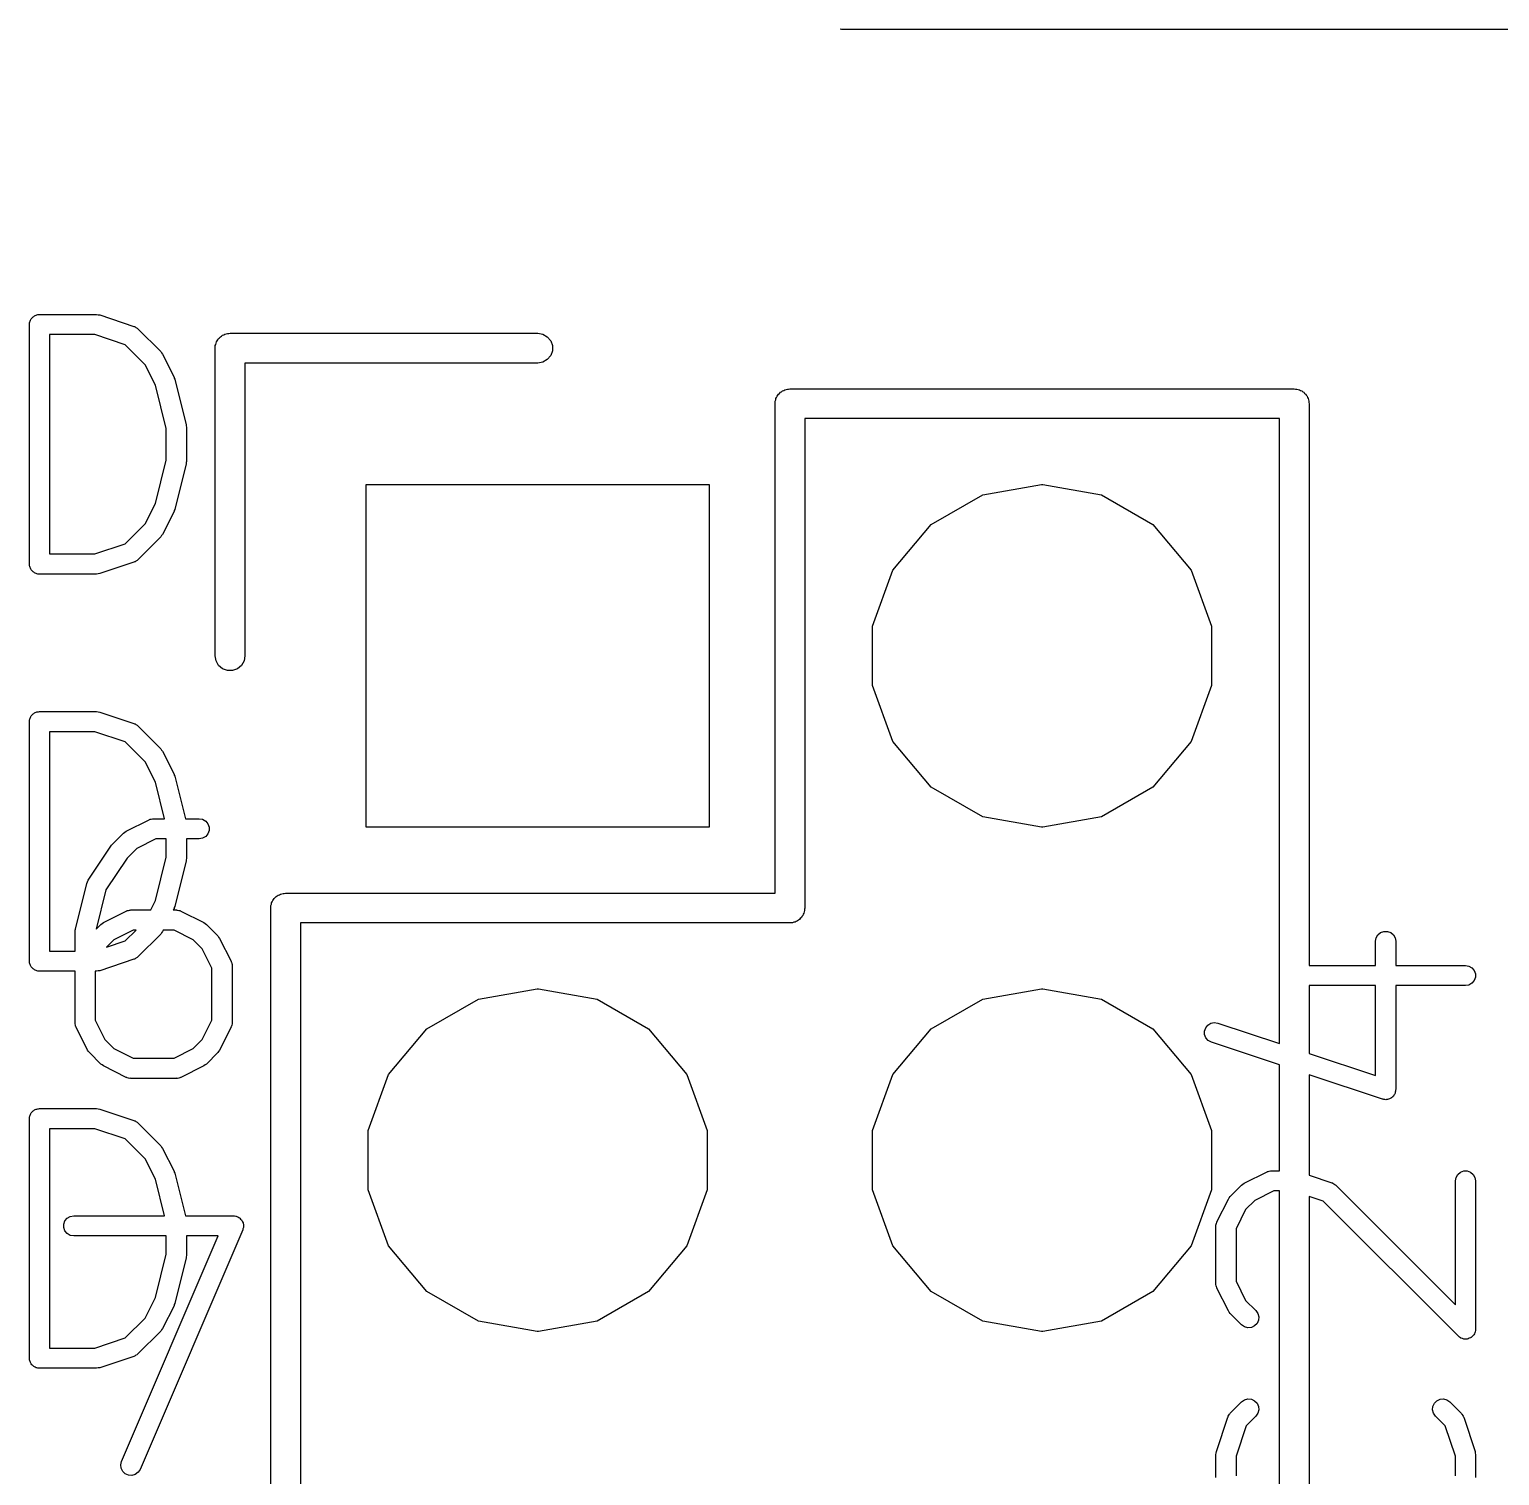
# Model space of a CAD drawing. Extents: x -2.2 to 89.1, y -78.6 to 9.2.
# Drawn here: x 69.44 to 76.84, y -57.13 to -49.84 of the extents above; entities that cross this region are included whole.
import ezdxf

# ---------------------------------------------------------------- set-up
doc = ezdxf.new("R2010")
doc.units = 0
doc.header["$MEASUREMENT"] = 0
doc.layers.add('BLACK', color=7, linetype='CONTINUOUS')

msp = doc.modelspace()

# ---------------------------------------------------------------- linework, layer by layer
at = {"layer": 'Black'}
for p, q in [((73.53, -49.845), (73.5235, -49.8439)), ((77.593, -49.845), (73.53, -49.845)), ((69.4428, -51.3137), (69.445, -51.3098)), ((69.445, -51.3098), (69.4466, -51.3056)), ((69.4466, -51.3056), (69.4494, -51.3022)), ((69.4494, -51.3022), (69.4516, -51.2984)), ((69.4516, -51.2984), (69.455, -51.2955)), ((69.455, -51.2955), (69.4579, -51.2921)), ((69.4579, -51.2921), (69.4617, -51.2899)), ((69.4617, -51.2899), (69.4651, -51.2871)), ((69.4651, -51.2871), (69.4693, -51.2855)), ((69.4693, -51.2855), (69.4732, -51.2833)), ((69.4732, -51.2833), (69.4775, -51.2825)), ((69.4775, -51.2825), (69.4817, -51.281)), ((69.4817, -51.281), (69.4862, -51.281)), ((69.4862, -51.281), (69.4905, -51.2802)), ((69.4905, -51.2802), (69.7778, -51.2802)), ((69.7778, -51.2802), (69.7858, -51.2817)), ((69.7858, -51.2817), (69.7939, -51.2829)), ((69.7939, -51.2829), (69.9662, -51.3403)), ((69.4397, -51.331), (69.4405, -51.3267)), ((69.4397, -52.5375), (69.4397, -51.331)), ((69.4405, -51.3222), (69.442, -51.3181)), ((69.4405, -51.3267), (69.4405, -51.3222)), ((69.442, -51.3181), (69.4428, -51.3137)), ((69.5413, -51.3818), (69.5413, -52.4867)), ((69.7696, -51.3818), (69.5413, -51.3818)), ((69.9227, -51.4329), (69.7696, -51.3818)), ((69.9662, -51.3403), (69.9688, -51.3417)), ((69.9688, -51.3417), (69.9716, -51.3425)), ((69.9716, -51.3425), (69.9765, -51.3459)), ((69.9765, -51.3459), (69.9817, -51.3487)), ((69.9817, -51.3487), (69.9837, -51.3509)), ((69.9837, -51.3509), (69.9861, -51.3526)), ((69.9861, -51.3526), (70.101, -51.4675)), ((70.4075, -51.3893), (70.4125, -51.385)), ((70.4125, -51.385), (70.4187, -51.3828)), ((70.4187, -51.3828), (70.4243, -51.3795)), ((70.4243, -51.3795), (70.4308, -51.3784)), ((70.4308, -51.3784), (70.437, -51.3761)), ((70.437, -51.3761), (70.4435, -51.3761)), ((70.4435, -51.3761), (70.45, -51.375)), ((70.45, -51.375), (72, -51.375)), ((72, -51.375), (72.0257, -51.3795)), ((72.0257, -51.3795), (72.0482, -51.3925)), ((70.0233, -51.5335), (69.9227, -51.4329)), ((70.375, -51.45), (70.3761, -51.4435)), ((70.375, -53), (70.375, -51.45)), ((70.3761, -51.437), (70.3784, -51.4308)), ((70.3761, -51.4435), (70.3761, -51.437)), ((70.3784, -51.4308), (70.3795, -51.4243)), ((70.3795, -51.4243), (70.3828, -51.4187)), ((70.3828, -51.4187), (70.385, -51.4125)), ((70.385, -51.4125), (70.3893, -51.4075)), ((70.3893, -51.4075), (70.3925, -51.4018)), ((70.3925, -51.4018), (70.3976, -51.3976)), ((70.3976, -51.3976), (70.4018, -51.3925)), ((70.4018, -51.3925), (70.4075, -51.3893)), ((72.0482, -51.3925), (72.065, -51.4125)), ((72.065, -51.4125), (72.0739, -51.437)), ((72.0739, -51.437), (72.0739, -51.463)), ((70.0746, -51.636), (70.0233, -51.5335)), ((70.101, -51.4675), (70.1057, -51.4742)), ((70.1057, -51.4742), (70.1105, -51.4807)), ((70.1105, -51.4807), (70.168, -51.5956)), ((72, -51.525), (70.525, -51.525)), ((70.525, -51.525), (70.525, -53)), ((72.0257, -51.5205), (72, -51.525)), ((72.0482, -51.5075), (72.0257, -51.5205)), ((72.065, -51.4875), (72.0482, -51.5075)), ((72.0739, -51.463), (72.065, -51.4875)), ((70.168, -51.5956), (70.1695, -51.6009)), ((70.1695, -51.6009), (70.1718, -51.606)), ((70.1718, -51.606), (70.2293, -51.8358)), ((70.1292, -51.8544), (70.0746, -51.636)), ((73.2093, -51.6875), (73.2125, -51.6818)), ((73.2125, -51.6818), (73.2176, -51.6776)), ((73.2176, -51.6776), (73.2218, -51.6725)), ((73.2218, -51.6725), (73.2275, -51.6693)), ((73.2275, -51.6693), (73.2325, -51.665)), ((73.2325, -51.665), (73.2387, -51.6628)), ((73.2387, -51.6628), (73.2443, -51.6595)), ((73.2443, -51.6595), (73.2508, -51.6584)), ((73.2508, -51.6584), (73.257, -51.6561)), ((73.257, -51.6561), (73.2635, -51.6561)), ((73.2635, -51.6561), (73.27, -51.655)), ((73.27, -51.655), (75.81, -51.655)), ((75.81, -51.655), (75.8165, -51.6561)), ((75.8165, -51.6561), (75.823, -51.6561)), ((75.823, -51.6561), (75.8292, -51.6584)), ((75.8292, -51.6584), (75.8357, -51.6595)), ((75.8357, -51.6595), (75.8413, -51.6628)), ((75.8413, -51.6628), (75.8475, -51.665)), ((75.8475, -51.665), (75.8525, -51.6693)), ((75.8525, -51.6693), (75.8582, -51.6725)), ((75.8582, -51.6725), (75.8624, -51.6776)), ((75.8624, -51.6776), (75.8675, -51.6818)), ((75.8675, -51.6818), (75.8707, -51.6875)), ((73.195, -51.73), (73.1961, -51.7235)), ((73.195, -54.195), (73.195, -51.73)), ((73.1961, -51.717), (73.1984, -51.7108)), ((73.1961, -51.7235), (73.1961, -51.717)), ((73.1984, -51.7108), (73.1995, -51.7043)), ((73.1995, -51.7043), (73.2028, -51.6987)), ((73.2028, -51.6987), (73.205, -51.6925)), ((73.205, -51.6925), (73.2093, -51.6875)), ((75.8707, -51.6875), (75.875, -51.6925)), ((75.875, -51.6925), (75.8772, -51.6987)), ((75.8772, -51.6987), (75.8805, -51.7043)), ((75.8805, -51.7043), (75.8816, -51.7108)), ((75.8816, -51.7108), (75.8839, -51.717)), ((75.8839, -51.717), (75.8839, -51.7235)), ((75.8839, -51.7235), (75.885, -51.73)), ((75.885, -51.73), (75.885, -54.5593)), ((73.345, -51.805), (73.345, -54.27)), ((75.735, -51.805), (73.345, -51.805)), ((75.735, -54.9526), (75.735, -51.805)), ((70.1292, -52.0142), (70.1292, -51.8544)), ((70.2293, -51.8358), (70.2297, -51.842)), ((70.2297, -51.842), (70.2308, -51.8481)), ((70.2308, -51.8481), (70.2308, -52.0205)), ((70.0746, -52.2326), (70.1292, -52.0142)), ((70.2293, -52.0328), (70.1718, -52.2626)), ((70.2297, -52.0266), (70.2293, -52.0328)), ((70.2308, -52.0205), (70.2297, -52.0266)), ((71.1364, -53.8636), (71.1364, -52.1364)), ((71.1364, -52.1364), (72.8636, -52.1364)), ((72.8636, -52.1364), (72.8636, -53.8636)), ((73.9816, -52.3384), (74.2413, -52.1885)), ((74.2413, -52.1885), (74.5367, -52.1364)), ((74.5367, -52.1364), (74.5433, -52.1364)), ((74.5433, -52.1364), (74.8387, -52.1885)), ((74.8387, -52.1885), (75.0984, -52.3384)), ((70.0233, -52.3351), (70.0746, -52.2326)), ((70.168, -52.273), (70.1105, -52.3879)), ((70.1695, -52.2677), (70.168, -52.273)), ((70.1718, -52.2626), (70.1695, -52.2677)), ((69.9227, -52.4357), (70.0233, -52.3351)), ((73.7888, -52.5682), (73.9816, -52.3384)), ((75.0984, -52.3384), (75.2912, -52.5682)), ((70.101, -52.4011), (69.9861, -52.516)), ((70.1057, -52.3944), (70.101, -52.4011)), ((70.1105, -52.3879), (70.1057, -52.3944)), ((69.5413, -52.4867), (69.7696, -52.4867)), ((69.7696, -52.4867), (69.9227, -52.4357)), ((69.4405, -52.5419), (69.4397, -52.5375)), ((69.4405, -52.5464), (69.4405, -52.5419)), ((69.442, -52.5505), (69.4405, -52.5464)), ((69.4428, -52.5549), (69.442, -52.5505)), ((69.445, -52.5588), (69.4428, -52.5549)), ((69.4466, -52.5629), (69.445, -52.5588)), ((69.4494, -52.5664), (69.4466, -52.5629)), ((69.4516, -52.5702), (69.4494, -52.5664)), ((69.455, -52.5731), (69.4516, -52.5702)), ((69.9662, -52.5283), (69.7939, -52.5857)), ((69.9688, -52.5269), (69.9662, -52.5283)), ((69.9716, -52.5261), (69.9688, -52.5269)), ((69.9765, -52.5227), (69.9716, -52.5261)), ((69.9817, -52.5199), (69.9765, -52.5227)), ((69.9837, -52.5177), (69.9817, -52.5199)), ((69.9861, -52.516), (69.9837, -52.5177)), ((73.6862, -52.85), (73.7888, -52.5682)), ((75.2912, -52.5682), (75.3938, -52.85)), ((69.4579, -52.5765), (69.455, -52.5731)), ((69.4617, -52.5787), (69.4579, -52.5765)), ((69.4651, -52.5815), (69.4617, -52.5787)), ((69.4693, -52.5831), (69.4651, -52.5815)), ((69.4732, -52.5853), (69.4693, -52.5831)), ((69.4775, -52.5861), (69.4732, -52.5853)), ((69.4817, -52.5876), (69.4775, -52.5861)), ((69.4862, -52.5876), (69.4817, -52.5876)), ((69.4905, -52.5883), (69.4862, -52.5876)), ((69.7778, -52.5883), (69.4905, -52.5883)), ((69.7858, -52.5869), (69.7778, -52.5883)), ((69.7939, -52.5857), (69.7858, -52.5869)), ((73.6862, -53.15), (73.6862, -52.85)), ((75.3938, -52.85), (75.3938, -53.15)), ((70.3795, -53.0257), (70.375, -53)), ((70.525, -53), (70.5205, -53.0257)), ((70.3925, -53.0482), (70.3795, -53.0257)), ((70.4125, -53.065), (70.3925, -53.0482)), ((70.437, -53.0739), (70.4125, -53.065)), ((70.463, -53.0739), (70.437, -53.0739)), ((70.4875, -53.065), (70.463, -53.0739)), ((70.5075, -53.0482), (70.4875, -53.065)), ((70.5205, -53.0257), (70.5075, -53.0482)), ((73.7888, -53.4318), (73.6862, -53.15)), ((75.3938, -53.15), (75.2912, -53.4318)), ((69.4428, -53.3137), (69.445, -53.3098)), ((69.445, -53.3098), (69.4466, -53.3056)), ((69.4466, -53.3056), (69.4494, -53.3022)), ((69.4494, -53.3022), (69.4516, -53.2984)), ((69.4516, -53.2984), (69.455, -53.2955)), ((69.455, -53.2955), (69.4579, -53.2921)), ((69.4579, -53.2921), (69.4617, -53.2899)), ((69.4617, -53.2899), (69.4651, -53.2871)), ((69.4651, -53.2871), (69.4693, -53.2855)), ((69.4693, -53.2855), (69.4732, -53.2833)), ((69.4732, -53.2833), (69.4775, -53.2825)), ((69.4775, -53.2825), (69.4817, -53.281)), ((69.4817, -53.281), (69.4862, -53.281)), ((69.4862, -53.281), (69.4905, -53.2802)), ((69.4905, -53.2802), (69.7778, -53.2802)), ((69.7778, -53.2802), (69.7858, -53.2817)), ((69.7858, -53.2817), (69.7939, -53.2829)), ((69.7939, -53.2829), (69.9662, -53.3403)), ((69.4397, -53.331), (69.4405, -53.3267)), ((69.4397, -54.5375), (69.4397, -53.331)), ((69.4405, -53.3222), (69.442, -53.3181)), ((69.4405, -53.3267), (69.4405, -53.3222)), ((69.442, -53.3181), (69.4428, -53.3137)), ((69.5413, -53.3818), (69.5413, -54.4867)), ((69.7696, -53.3818), (69.5413, -53.3818)), ((69.9227, -53.4329), (69.7696, -53.3818)), ((69.9662, -53.3403), (69.9688, -53.3417)), ((69.9688, -53.3417), (69.9716, -53.3425)), ((69.9716, -53.3425), (69.9765, -53.3459)), ((69.9765, -53.3459), (69.9817, -53.3487)), ((69.9817, -53.3487), (69.9837, -53.3509)), ((69.9837, -53.3509), (69.9861, -53.3526)), ((69.9861, -53.3526), (70.101, -53.4675)), ((70.0233, -53.5335), (69.9227, -53.4329)), ((73.9816, -53.6616), (73.7888, -53.4318)), ((75.2912, -53.4318), (75.0984, -53.6616)), ((70.0746, -53.636), (70.0233, -53.5335)), ((70.101, -53.4675), (70.1057, -53.4742)), ((70.1057, -53.4742), (70.1105, -53.4807)), ((70.1105, -53.4807), (70.168, -53.5956)), ((70.168, -53.5956), (70.1695, -53.6009)), ((70.1695, -53.6009), (70.1718, -53.606)), ((70.1718, -53.606), (70.2254, -53.8202)), ((70.1206, -53.8202), (70.0746, -53.636)), ((74.2413, -53.8115), (73.9816, -53.6616)), ((75.0984, -53.6616), (74.8387, -53.8115)), ((69.9274, -53.8831), (70.0424, -53.8256)), ((70.0424, -53.8256), (70.0452, -53.8248)), ((70.0452, -53.8248), (70.0477, -53.8233)), ((70.0477, -53.8233), (70.0536, -53.8223)), ((70.0536, -53.8223), (70.0593, -53.8206)), ((70.0593, -53.8206), (70.0622, -53.8208)), ((70.0622, -53.8208), (70.0651, -53.8202)), ((70.0651, -53.8202), (70.1206, -53.8202)), ((70.2254, -53.8202), (70.2949, -53.8202)), ((70.2949, -53.8202), (70.3123, -53.8233)), ((70.3123, -53.8233), (70.3275, -53.8321)), ((74.5367, -53.8636), (74.2413, -53.8115)), ((74.8387, -53.8115), (74.5433, -53.8636)), ((69.8568, -53.95), (69.9142, -53.8926)), ((69.9142, -53.8926), (69.9209, -53.8879)), ((69.9209, -53.8879), (69.9274, -53.8831)), ((70.3275, -53.8321), (70.3389, -53.8456)), ((70.3389, -53.8964), (70.3275, -53.91)), ((70.3389, -53.8456), (70.3449, -53.8622)), ((70.3449, -53.8799), (70.3389, -53.8964)), ((70.3449, -53.8622), (70.3449, -53.8799)), ((72.8636, -53.8636), (71.1364, -53.8636)), ((74.5433, -53.8636), (74.5367, -53.8636)), ((69.7355, -54.1301), (69.8504, -53.9578)), ((69.8504, -53.9578), (69.8539, -53.9541)), ((69.8539, -53.9541), (69.8568, -53.95)), ((69.9803, -53.9703), (69.9322, -54.0183)), ((70.0771, -53.9218), (69.9803, -53.9703)), ((70.1292, -53.9218), (70.0771, -53.9218)), ((70.1292, -54.0142), (70.1292, -53.9218)), ((70.2949, -53.9218), (70.2308, -53.9218)), ((70.2308, -53.9218), (70.2308, -54.0205)), ((70.3123, -53.9188), (70.2949, -53.9218)), ((70.3275, -53.91), (70.3123, -53.9188)), ((69.9322, -54.0183), (69.825, -54.1792)), ((70.0746, -54.2326), (70.1292, -54.0142)), ((70.2293, -54.0328), (70.1718, -54.2626)), ((70.2297, -54.0266), (70.2293, -54.0328)), ((70.2308, -54.0205), (70.2297, -54.0266)), ((69.6711, -54.3758), (69.7285, -54.146)), ((69.7285, -54.146), (69.7321, -54.1381)), ((69.7321, -54.1381), (69.7355, -54.1301)), ((69.825, -54.1792), (69.7758, -54.3757)), ((70.6987, -54.2028), (70.7043, -54.1995)), ((70.7043, -54.1995), (70.7108, -54.1984)), ((70.7108, -54.1984), (70.717, -54.1961)), ((70.717, -54.1961), (70.7235, -54.1961)), ((70.7235, -54.1961), (70.73, -54.195)), ((70.73, -54.195), (73.195, -54.195)), ((70.0509, -54.2799), (70.0746, -54.2326)), ((70.168, -54.273), (70.1645, -54.2799)), ((70.1695, -54.2677), (70.168, -54.273)), ((70.1718, -54.2626), (70.1695, -54.2677)), ((70.655, -54.27), (70.6561, -54.2635)), ((70.655, -61.89), (70.655, -54.27)), ((70.6561, -54.257), (70.6584, -54.2508)), ((70.6561, -54.2635), (70.6561, -54.257)), ((70.6584, -54.2508), (70.6595, -54.2443)), ((70.6595, -54.2443), (70.6628, -54.2387)), ((70.6628, -54.2387), (70.665, -54.2325)), ((70.665, -54.2325), (70.6693, -54.2275)), ((70.6693, -54.2275), (70.6725, -54.2218)), ((70.6725, -54.2218), (70.6776, -54.2176)), ((70.6776, -54.2176), (70.6818, -54.2125)), ((70.6818, -54.2125), (70.6875, -54.2093)), ((70.6875, -54.2093), (70.6925, -54.205)), ((70.6925, -54.205), (70.6987, -54.2028)), ((73.345, -54.27), (73.3439, -54.2765)), ((69.7993, -54.3522), (69.806, -54.3475)), ((69.806, -54.3475), (69.8125, -54.3427)), ((69.8125, -54.3427), (69.9274, -54.2852)), ((69.9274, -54.2852), (69.9303, -54.2844)), ((69.9303, -54.2844), (69.9328, -54.2829)), ((69.9328, -54.2829), (69.9387, -54.2819)), ((69.9387, -54.2819), (69.9444, -54.2802)), ((69.9444, -54.2802), (69.9473, -54.2804)), ((69.9473, -54.2804), (69.9502, -54.2799)), ((69.9502, -54.2799), (70.0509, -54.2799)), ((70.1645, -54.2799), (70.18, -54.2799)), ((70.18, -54.2799), (70.1829, -54.2804)), ((70.1829, -54.2804), (70.1858, -54.2802)), ((70.1858, -54.2802), (70.1915, -54.2819)), ((70.1915, -54.2819), (70.1974, -54.2829)), ((70.1974, -54.2829), (70.1999, -54.2844)), ((70.1999, -54.2844), (70.2027, -54.2852)), ((70.2027, -54.2852), (70.3176, -54.3427)), ((70.3176, -54.3427), (70.3241, -54.3475)), ((70.3241, -54.3475), (70.3308, -54.3522)), ((73.27, -54.345), (70.805, -54.345)), ((70.805, -54.345), (70.805, -61.815)), ((73.2765, -54.3439), (73.27, -54.345)), ((73.283, -54.3439), (73.2765, -54.3439)), ((73.2892, -54.3416), (73.283, -54.3439)), ((73.2957, -54.3405), (73.2892, -54.3416)), ((73.3013, -54.3372), (73.2957, -54.3405)), ((73.3075, -54.335), (73.3013, -54.3372)), ((73.3125, -54.3307), (73.3075, -54.335)), ((73.3182, -54.3275), (73.3125, -54.3307)), ((73.3224, -54.3224), (73.3182, -54.3275)), ((73.3275, -54.3182), (73.3224, -54.3224)), ((73.3307, -54.3125), (73.3275, -54.3182)), ((73.335, -54.3075), (73.3307, -54.3125)), ((73.3372, -54.3013), (73.335, -54.3075)), ((73.3405, -54.2957), (73.3372, -54.3013)), ((73.3416, -54.2892), (73.3405, -54.2957)), ((73.3439, -54.283), (73.3416, -54.2892)), ((73.3439, -54.2765), (73.3439, -54.283)), ((69.6696, -54.3881), (69.6706, -54.382)), ((69.6696, -54.4867), (69.6696, -54.3881)), ((69.6706, -54.382), (69.6711, -54.3758)), ((69.7758, -54.3757), (69.7993, -54.3522)), ((69.9622, -54.3815), (69.8654, -54.4299)), ((69.9227, -54.4357), (69.977, -54.3815)), ((69.977, -54.3815), (69.9622, -54.3815)), ((70.101, -54.4011), (69.9861, -54.516)), ((70.1057, -54.3944), (70.101, -54.4011)), ((70.1105, -54.3879), (70.1057, -54.3944)), ((70.1137, -54.3815), (70.1105, -54.3879)), ((70.168, -54.3815), (70.1137, -54.3815)), ((70.2648, -54.4299), (70.168, -54.3815)), ((70.3308, -54.3522), (70.3883, -54.4096)), ((70.3883, -54.4096), (70.3929, -54.4163)), ((70.3929, -54.4163), (70.3978, -54.4229)), ((70.3978, -54.4229), (70.4552, -54.5378)), ((76.2196, -54.4378), (76.2226, -54.4204)), ((76.2226, -54.4204), (76.2315, -54.4051)), ((76.2315, -54.4051), (76.245, -54.3938)), ((76.245, -54.3938), (76.2616, -54.3877)), ((76.2616, -54.3877), (76.2792, -54.3877)), ((76.2792, -54.3877), (76.2958, -54.3938)), ((76.2958, -54.3938), (76.3093, -54.4051)), ((76.3093, -54.4051), (76.3181, -54.4204)), ((76.3181, -54.4204), (76.3212, -54.4378)), ((69.5413, -54.4867), (69.6696, -54.4867)), ((69.8654, -54.4299), (69.8279, -54.4673)), ((69.8279, -54.4673), (69.9227, -54.4357)), ((70.3106, -54.4757), (70.2648, -54.4299)), ((70.359, -54.5725), (70.3106, -54.4757)), ((76.2196, -54.5593), (76.2196, -54.4378)), ((76.3212, -54.4378), (76.3212, -54.5593)), ((69.4405, -54.5419), (69.4397, -54.5375)), ((69.4405, -54.5464), (69.4405, -54.5419)), ((69.442, -54.5505), (69.4405, -54.5464)), ((69.4428, -54.5549), (69.442, -54.5505)), ((69.445, -54.5588), (69.4428, -54.5549)), ((69.4466, -54.5629), (69.445, -54.5588)), ((69.4494, -54.5664), (69.4466, -54.5629)), ((69.4516, -54.5702), (69.4494, -54.5664)), ((69.455, -54.5731), (69.4516, -54.5702)), ((69.9662, -54.5283), (69.7939, -54.5857)), ((69.9688, -54.5269), (69.9662, -54.5283)), ((69.9716, -54.5261), (69.9688, -54.5269)), ((69.9765, -54.5227), (69.9716, -54.5261)), ((69.9817, -54.5199), (69.9765, -54.5227)), ((69.9837, -54.5177), (69.9817, -54.5199)), ((69.9861, -54.516), (69.9837, -54.5177)), ((70.4552, -54.5378), (70.4561, -54.5406)), ((70.4561, -54.5406), (70.4575, -54.5431)), ((70.4575, -54.5431), (70.4586, -54.549)), ((70.4586, -54.549), (70.4603, -54.5547)), ((70.4603, -54.5547), (70.4601, -54.5576)), ((70.4601, -54.5576), (70.4606, -54.5605)), ((70.4606, -54.5605), (70.4606, -54.8477)), ((75.885, -54.5593), (76.2196, -54.5593)), ((76.3212, -54.5593), (76.6725, -54.5593)), ((76.6725, -54.5593), (76.6899, -54.5624)), ((76.6899, -54.5624), (76.7052, -54.5712)), ((69.4579, -54.5765), (69.455, -54.5731)), ((69.4617, -54.5787), (69.4579, -54.5765)), ((69.4651, -54.5815), (69.4617, -54.5787)), ((69.4693, -54.5831), (69.4651, -54.5815)), ((69.4732, -54.5853), (69.4693, -54.5831)), ((69.4775, -54.5861), (69.4732, -54.5853)), ((69.4817, -54.5876), (69.4775, -54.5861)), ((69.4862, -54.5876), (69.4817, -54.5876)), ((69.4905, -54.5883), (69.4862, -54.5876)), ((69.6696, -54.5883), (69.4905, -54.5883)), ((69.6696, -54.8477), (69.6696, -54.5883)), ((69.7778, -54.5883), (69.7712, -54.5883)), ((69.7712, -54.5883), (69.7712, -54.8357)), ((69.7858, -54.5869), (69.7778, -54.5883)), ((69.7939, -54.5857), (69.7858, -54.5869)), ((70.359, -54.8357), (70.359, -54.5725)), ((76.7052, -54.5712), (76.7165, -54.5847)), ((76.7165, -54.6355), (76.7052, -54.649)), ((76.7165, -54.5847), (76.7226, -54.6013)), ((76.7226, -54.6189), (76.7165, -54.6355)), ((76.7226, -54.6013), (76.7226, -54.6189)), ((71.7013, -54.7285), (71.9967, -54.6764)), ((71.9967, -54.6764), (72.0033, -54.6764)), ((72.0033, -54.6764), (72.2987, -54.7285)), ((74.2413, -54.7285), (74.5367, -54.6764)), ((74.5367, -54.6764), (74.5433, -54.6764)), ((74.5433, -54.6764), (74.8387, -54.7285)), ((75.885, -54.6609), (75.885, -55.0026)), ((76.2196, -54.6609), (75.885, -54.6609)), ((76.2196, -55.1142), (76.2196, -54.6609)), ((76.6725, -54.6609), (76.3212, -54.6609)), ((76.3212, -54.6609), (76.3212, -55.1846)), ((76.6899, -54.6579), (76.6725, -54.6609)), ((76.7052, -54.649), (76.6899, -54.6579)), ((71.4416, -54.8784), (71.7013, -54.7285)), ((72.2987, -54.7285), (72.5584, -54.8784)), ((73.9816, -54.8784), (74.2413, -54.7285)), ((74.8387, -54.7285), (75.0984, -54.8784)), ((69.6701, -54.8506), (69.6696, -54.8477)), ((69.6699, -54.8535), (69.6701, -54.8506)), ((69.6716, -54.8593), (69.6699, -54.8535)), ((69.6726, -54.8651), (69.6716, -54.8593)), ((69.6741, -54.8676), (69.6726, -54.8651)), ((69.7712, -54.8357), (69.8196, -54.9326)), ((70.3106, -54.9326), (70.359, -54.8357)), ((70.4575, -54.8651), (70.4561, -54.8676)), ((70.4586, -54.8593), (70.4575, -54.8651)), ((70.4603, -54.8535), (70.4586, -54.8593)), ((70.4606, -54.8477), (70.4601, -54.8506)), ((70.4601, -54.8506), (70.4603, -54.8535)), ((75.3639, -54.8732), (75.3749, -54.8594)), ((75.3749, -54.8594), (75.3899, -54.8501)), ((75.3899, -54.8501), (75.4072, -54.8466)), ((75.4072, -54.8466), (75.4247, -54.8492)), ((75.4247, -54.8492), (75.735, -54.9526)), ((69.6749, -54.8705), (69.6741, -54.8676)), ((69.7324, -54.9854), (69.6749, -54.8705)), ((69.8196, -54.9326), (69.8654, -54.9783)), ((70.2648, -54.9783), (70.3106, -54.9326)), ((70.4552, -54.8705), (70.3978, -54.9854)), ((70.4561, -54.8676), (70.4552, -54.8705)), ((71.2488, -55.1082), (71.4416, -54.8784)), ((72.5584, -54.8784), (72.7512, -55.1082)), ((73.7888, -55.1082), (73.9816, -54.8784)), ((75.0984, -54.8784), (75.2912, -55.1082)), ((75.3583, -54.8899), (75.3639, -54.8732)), ((75.3588, -54.9076), (75.3583, -54.8899)), ((75.3653, -54.924), (75.3588, -54.9076)), ((75.377, -54.9372), (75.3653, -54.924)), ((75.3925, -54.9456), (75.377, -54.9372)), ((69.7372, -54.9919), (69.7324, -54.9854)), ((69.7419, -54.9986), (69.7372, -54.9919)), ((69.7993, -55.056), (69.7419, -54.9986)), ((69.8654, -54.9783), (69.9622, -55.0267)), ((70.168, -55.0267), (70.2648, -54.9783)), ((70.3883, -54.9986), (70.3308, -55.056)), ((70.3929, -54.9919), (70.3883, -54.9986)), ((70.3978, -54.9854), (70.3929, -54.9919)), ((75.735, -55.0597), (75.3925, -54.9456)), ((75.885, -55.0026), (76.2196, -55.1142)), ((69.806, -55.0607), (69.7993, -55.056)), ((69.8125, -55.0655), (69.806, -55.0607)), ((69.9274, -55.123), (69.8125, -55.0655)), ((69.9622, -55.0267), (70.168, -55.0267)), ((70.3176, -55.0655), (70.2027, -55.123)), ((70.3241, -55.0607), (70.3176, -55.0655)), ((70.3308, -55.056), (70.3241, -55.0607)), ((75.735, -55.5935), (75.735, -55.0597)), ((69.9303, -55.1238), (69.9274, -55.123)), ((69.9328, -55.1253), (69.9303, -55.1238)), ((69.9387, -55.1263), (69.9328, -55.1253)), ((69.9444, -55.128), (69.9387, -55.1263)), ((69.9473, -55.1278), (69.9444, -55.128)), ((69.9502, -55.1283), (69.9473, -55.1278)), ((70.18, -55.1283), (69.9502, -55.1283)), ((70.1829, -55.1278), (70.18, -55.1283)), ((70.1858, -55.128), (70.1829, -55.1278)), ((70.1915, -55.1263), (70.1858, -55.128)), ((70.1974, -55.1253), (70.1915, -55.1263)), ((70.1999, -55.1238), (70.1974, -55.1253)), ((70.2027, -55.123), (70.1999, -55.1238)), ((71.1462, -55.39), (71.2488, -55.1082)), ((72.7512, -55.1082), (72.8538, -55.39)), ((73.6862, -55.39), (73.7888, -55.1082)), ((75.2912, -55.1082), (75.3938, -55.39)), ((76.2543, -55.2328), (75.885, -55.1097)), ((75.885, -55.1097), (75.885, -55.6155)), ((76.258, -55.2334), (76.2543, -55.2328)), ((76.2616, -55.2347), (76.258, -55.2334)), ((76.2667, -55.2347), (76.2616, -55.2347)), ((76.2718, -55.2354), (76.2667, -55.2347)), ((76.2754, -55.2347), (76.2718, -55.2354)), ((76.2792, -55.2347), (76.2754, -55.2347)), ((76.284, -55.2329), (76.2792, -55.2347)), ((76.2891, -55.2319), (76.284, -55.2329)), ((76.2923, -55.2299), (76.2891, -55.2319)), ((76.2958, -55.2286), (76.2923, -55.2299)), ((76.2997, -55.2253), (76.2958, -55.2286)), ((76.3041, -55.2227), (76.2997, -55.2253)), ((76.3064, -55.2197), (76.3041, -55.2227)), ((76.3093, -55.2173), (76.3064, -55.2197)), ((76.3119, -55.2128), (76.3093, -55.2173)), ((76.3151, -55.2088), (76.3119, -55.2128)), ((76.3162, -55.2053), (76.3151, -55.2088)), ((76.3181, -55.202), (76.3162, -55.2053)), ((76.319, -55.197), (76.3181, -55.202)), ((76.3206, -55.1921), (76.319, -55.197)), ((76.3212, -55.1846), (76.3205, -55.1883)), ((76.3205, -55.1883), (76.3206, -55.1921)), ((69.4428, -55.3137), (69.445, -55.3098)), ((69.445, -55.3098), (69.4466, -55.3056)), ((69.4466, -55.3056), (69.4494, -55.3022)), ((69.4494, -55.3022), (69.4516, -55.2984)), ((69.4516, -55.2984), (69.455, -55.2955)), ((69.455, -55.2955), (69.4579, -55.2921)), ((69.4579, -55.2921), (69.4617, -55.2899)), ((69.4617, -55.2899), (69.4651, -55.2871)), ((69.4651, -55.2871), (69.4693, -55.2855)), ((69.4693, -55.2855), (69.4732, -55.2833)), ((69.4732, -55.2833), (69.4775, -55.2825)), ((69.4775, -55.2825), (69.4817, -55.281)), ((69.4817, -55.281), (69.4862, -55.281)), ((69.4862, -55.281), (69.4905, -55.2802)), ((69.4905, -55.2802), (69.7778, -55.2802)), ((69.7778, -55.2802), (69.7858, -55.2817)), ((69.7858, -55.2817), (69.7939, -55.2829)), ((69.7939, -55.2829), (69.9662, -55.3403)), ((69.4397, -55.331), (69.4405, -55.3267)), ((69.4397, -56.5375), (69.4397, -55.331)), ((69.4405, -55.3222), (69.442, -55.3181)), ((69.4405, -55.3267), (69.4405, -55.3222)), ((69.442, -55.3181), (69.4428, -55.3137)), ((69.5413, -55.3818), (69.5413, -56.4867)), ((69.7696, -55.3818), (69.5413, -55.3818)), ((69.9227, -55.4329), (69.7696, -55.3818)), ((69.9662, -55.3403), (69.9688, -55.3417)), ((69.9688, -55.3417), (69.9716, -55.3425)), ((69.9716, -55.3425), (69.9765, -55.3459)), ((69.9765, -55.3459), (69.9817, -55.3487)), ((69.9817, -55.3487), (69.9837, -55.3509)), ((69.9837, -55.3509), (69.9861, -55.3526)), ((69.9861, -55.3526), (70.101, -55.4675)), ((70.0233, -55.5335), (69.9227, -55.4329)), ((71.1462, -55.69), (71.1462, -55.39)), ((72.8538, -55.39), (72.8538, -55.69)), ((73.6862, -55.69), (73.6862, -55.39)), ((75.3938, -55.39), (75.3938, -55.69)), ((70.0746, -55.636), (70.0233, -55.5335)), ((70.101, -55.4675), (70.1057, -55.4742)), ((70.1057, -55.4742), (70.1105, -55.4807)), ((70.1105, -55.4807), (70.168, -55.5956)), ((70.168, -55.5956), (70.1695, -55.6009)), ((70.1695, -55.6009), (70.1718, -55.606)), ((70.1718, -55.606), (70.2254, -55.8202)), ((75.5582, -55.6563), (75.6731, -55.5988)), ((75.6731, -55.5988), (75.6759, -55.598)), ((75.6759, -55.598), (75.6785, -55.5965)), ((75.6785, -55.5965), (75.6843, -55.5955)), ((75.6843, -55.5955), (75.69, -55.5938)), ((75.69, -55.5938), (75.693, -55.594)), ((75.693, -55.594), (75.6959, -55.5935)), ((75.6959, -55.5935), (75.735, -55.5935)), ((76.6336, -55.6116), (76.6471, -55.6003)), ((76.6471, -55.6003), (76.6637, -55.5942)), ((76.6637, -55.5942), (76.6814, -55.5942)), ((76.6814, -55.5942), (76.6979, -55.6003)), ((76.6979, -55.6003), (76.7115, -55.6116)), ((70.1206, -55.8202), (70.0746, -55.636)), ((75.4876, -55.7232), (75.545, -55.6658)), ((75.545, -55.6658), (75.5517, -55.6611)), ((75.5517, -55.6611), (75.5582, -55.6563)), ((75.885, -55.6155), (75.9992, -55.6535)), ((75.9992, -55.6535), (76.0018, -55.6549)), ((76.0018, -55.6549), (76.0046, -55.6557)), ((76.0046, -55.6557), (76.0095, -55.6591)), ((76.0095, -55.6591), (76.0147, -55.6619)), ((76.0147, -55.6619), (76.0166, -55.6641)), ((76.0166, -55.6641), (76.019, -55.6658)), ((76.019, -55.6658), (76.6217, -56.2685)), ((76.6217, -55.6443), (76.6248, -55.6269)), ((76.6217, -56.2685), (76.6217, -55.6443)), ((76.6248, -55.6269), (76.6336, -55.6116)), ((76.7115, -55.6116), (76.7203, -55.6269)), ((76.7203, -55.6269), (76.7233, -55.6443)), ((76.7233, -55.6443), (76.7233, -56.3911)), ((71.2488, -55.9718), (71.1462, -55.69)), ((72.8538, -55.69), (72.7512, -55.9718)), ((73.7888, -55.9718), (73.6862, -55.69)), ((75.3938, -55.69), (75.2912, -55.9718)), ((75.4206, -55.8514), (75.4781, -55.7364)), ((75.4781, -55.7364), (75.4829, -55.7299)), ((75.4829, -55.7299), (75.4876, -55.7232)), ((75.611, -55.7435), (75.5652, -55.7893)), ((75.7078, -55.6951), (75.611, -55.7435)), ((75.735, -55.6951), (75.7078, -55.6951)), ((75.735, -57.4168), (75.735, -55.6951)), ((75.9557, -55.7461), (75.885, -55.7226)), ((75.885, -55.7226), (75.885, -57.4633)), ((76.6366, -56.4271), (75.9557, -55.7461)), ((69.6303, -55.8321), (69.6455, -55.8233)), ((69.6455, -55.8233), (69.6629, -55.8202)), ((69.6629, -55.8202), (70.1206, -55.8202)), ((70.2254, -55.8202), (70.4672, -55.8202)), ((70.4672, -55.8202), (70.473, -55.8213)), ((70.473, -55.8213), (70.4788, -55.8216)), ((70.4788, -55.8216), (70.4816, -55.8228)), ((70.4816, -55.8228), (70.4846, -55.8233)), ((70.4846, -55.8233), (70.4897, -55.8262)), ((70.4897, -55.8262), (70.4951, -55.8285)), ((70.4951, -55.8285), (70.4973, -55.8306)), ((75.5652, -55.7893), (75.5168, -55.8861)), ((69.6129, -55.8622), (69.6189, -55.8456)), ((69.6129, -55.8799), (69.6129, -55.8622)), ((69.6189, -55.8964), (69.6129, -55.8799)), ((69.6189, -55.8456), (69.6303, -55.8321)), ((69.6303, -55.91), (69.6189, -55.8964)), ((70.5139, -55.8911), (69.9969, -57.0976)), ((70.4973, -55.8306), (70.4999, -55.8321)), ((70.4999, -55.8321), (70.5037, -55.8366)), ((70.5037, -55.8366), (70.5079, -55.8406)), ((70.5079, -55.8406), (70.5093, -55.8433)), ((70.5093, -55.8433), (70.5112, -55.8456)), ((70.5112, -55.8456), (70.5132, -55.8511)), ((70.5132, -55.8511), (70.5159, -55.8564)), ((70.5153, -55.8854), (70.5139, -55.8911)), ((70.5173, -55.8799), (70.5153, -55.8854)), ((70.5159, -55.8564), (70.5162, -55.8594)), ((70.5162, -55.8594), (70.5173, -55.8622)), ((70.5173, -55.8622), (70.5173, -55.8681)), ((70.5173, -55.8681), (70.518, -55.8739)), ((70.518, -55.8739), (70.5173, -55.8768)), ((70.5173, -55.8768), (70.5173, -55.8799)), ((75.4152, -55.8741), (75.4158, -55.8712)), ((75.4152, -56.1613), (75.4152, -55.8741)), ((75.4156, -55.8683), (75.4173, -55.8626)), ((75.4158, -55.8712), (75.4156, -55.8683)), ((75.4173, -55.8626), (75.4183, -55.8567)), ((75.4183, -55.8567), (75.4198, -55.8542)), ((75.4198, -55.8542), (75.4206, -55.8514)), ((75.5168, -55.8861), (75.5168, -56.1493)), ((69.6455, -55.9188), (69.6303, -55.91)), ((69.6629, -55.9218), (69.6455, -55.9188)), ((70.1292, -55.9218), (69.6629, -55.9218)), ((69.9035, -57.0575), (70.3902, -55.9218)), ((70.1292, -56.0142), (70.1292, -55.9218)), ((70.3902, -55.9218), (70.2308, -55.9218)), ((70.2308, -55.9218), (70.2308, -56.0205)), ((71.4416, -56.2016), (71.2488, -55.9718)), ((72.7512, -55.9718), (72.5584, -56.2016)), ((73.9816, -56.2016), (73.7888, -55.9718)), ((75.2912, -55.9718), (75.0984, -56.2016)), ((70.0746, -56.2326), (70.1292, -56.0142)), ((70.2293, -56.0328), (70.1718, -56.2626)), ((70.2297, -56.0266), (70.2293, -56.0328)), ((70.2308, -56.0205), (70.2297, -56.0266)), ((75.4158, -56.1642), (75.4152, -56.1613)), ((75.4156, -56.1671), (75.4158, -56.1642)), ((75.4173, -56.1728), (75.4156, -56.1671)), ((75.4183, -56.1787), (75.4173, -56.1728)), ((75.4198, -56.1812), (75.4183, -56.1787)), ((75.4206, -56.1841), (75.4198, -56.1812)), ((75.4781, -56.299), (75.4206, -56.1841)), ((75.5168, -56.1493), (75.5653, -56.2461)), ((70.0233, -56.3351), (70.0746, -56.2326)), ((70.168, -56.273), (70.1105, -56.3879)), ((70.1695, -56.2677), (70.168, -56.273)), ((70.1718, -56.2626), (70.1695, -56.2677)), ((71.7013, -56.3515), (71.4416, -56.2016)), ((72.5584, -56.2016), (72.2987, -56.3515)), ((74.2413, -56.3515), (73.9816, -56.2016)), ((75.0984, -56.2016), (74.8387, -56.3515)), ((75.5653, -56.2461), (75.6169, -56.2978)), ((69.9227, -56.4357), (70.0233, -56.3351)), ((75.4829, -56.3055), (75.4781, -56.299)), ((75.4876, -56.3122), (75.4829, -56.3055)), ((75.545, -56.3696), (75.4876, -56.3122)), ((75.6169, -56.2978), (75.627, -56.3122)), ((75.63, -56.3468), (75.6226, -56.3628)), ((75.627, -56.3122), (75.6316, -56.3293)), ((75.6316, -56.3293), (75.63, -56.3468)), ((70.101, -56.4011), (69.9861, -56.516)), ((70.1057, -56.3944), (70.101, -56.4011)), ((70.1105, -56.3879), (70.1057, -56.3944)), ((71.9967, -56.4036), (71.7013, -56.3515)), ((72.0033, -56.4036), (71.9967, -56.4036)), ((72.2987, -56.3515), (72.0033, -56.4036)), ((74.5367, -56.4036), (74.2413, -56.3515)), ((74.5433, -56.4036), (74.5367, -56.4036)), ((74.8387, -56.3515), (74.5433, -56.4036)), ((75.5595, -56.3797), (75.545, -56.3696)), ((75.5765, -56.3843), (75.5595, -56.3797)), ((75.5941, -56.3828), (75.5765, -56.3843)), ((75.6101, -56.3753), (75.5941, -56.3828)), ((75.6226, -56.3628), (75.6101, -56.3753)), ((76.7126, -56.4219), (76.7115, -56.4238)), ((76.7142, -56.4203), (76.7126, -56.4219)), ((76.717, -56.4143), (76.7142, -56.4203)), ((76.7203, -56.4085), (76.717, -56.4143)), ((76.7207, -56.4063), (76.7203, -56.4085)), ((76.7216, -56.4043), (76.7207, -56.4063)), ((76.7222, -56.3977), (76.7216, -56.4043)), ((76.7233, -56.3911), (76.7222, -56.3977)), ((69.5413, -56.4867), (69.7696, -56.4867)), ((69.7696, -56.4867), (69.9227, -56.4357)), ((76.6421, -56.4309), (76.6366, -56.4271)), ((76.6471, -56.4351), (76.6421, -56.4309)), ((76.6492, -56.4359), (76.6471, -56.4351)), ((76.6511, -56.4372), (76.6492, -56.4359)), ((76.6575, -56.4389), (76.6511, -56.4372)), ((76.6637, -56.4412), (76.6575, -56.4389)), ((76.666, -56.4412), (76.6637, -56.4412)), ((76.6681, -56.4417), (76.666, -56.4412)), ((76.6747, -56.4412), (76.6681, -56.4417)), ((76.6814, -56.4412), (76.6747, -56.4412)), ((76.6835, -56.4404), (76.6814, -56.4412)), ((76.6857, -56.4402), (76.6835, -56.4404)), ((76.6917, -56.4374), (76.6857, -56.4402)), ((76.6979, -56.4351), (76.6917, -56.4374)), ((76.6997, -56.4337), (76.6979, -56.4351)), ((76.7017, -56.4328), (76.6997, -56.4337)), ((76.7064, -56.4281), (76.7017, -56.4328)), ((76.7115, -56.4238), (76.7064, -56.4281)), ((69.4405, -56.5419), (69.4397, -56.5375)), ((69.4405, -56.5464), (69.4405, -56.5419)), ((69.442, -56.5505), (69.4405, -56.5464)), ((69.4428, -56.5549), (69.442, -56.5505)), ((69.445, -56.5588), (69.4428, -56.5549)), ((69.4466, -56.5629), (69.445, -56.5588)), ((69.4494, -56.5664), (69.4466, -56.5629)), ((69.4516, -56.5702), (69.4494, -56.5664)), ((69.455, -56.5731), (69.4516, -56.5702)), ((69.9662, -56.5283), (69.7939, -56.5857)), ((69.9688, -56.5269), (69.9662, -56.5283)), ((69.9716, -56.5261), (69.9688, -56.5269)), ((69.9765, -56.5227), (69.9716, -56.5261)), ((69.9817, -56.5199), (69.9765, -56.5227)), ((69.9837, -56.5177), (69.9817, -56.5199)), ((69.9861, -56.516), (69.9837, -56.5177)), ((69.4579, -56.5765), (69.455, -56.5731)), ((69.4617, -56.5787), (69.4579, -56.5765)), ((69.4651, -56.5815), (69.4617, -56.5787)), ((69.4693, -56.5831), (69.4651, -56.5815)), ((69.4732, -56.5853), (69.4693, -56.5831)), ((69.4775, -56.5861), (69.4732, -56.5853)), ((69.4817, -56.5876), (69.4775, -56.5861)), ((69.4862, -56.5876), (69.4817, -56.5876)), ((69.4905, -56.5883), (69.4862, -56.5876)), ((69.7778, -56.5883), (69.4905, -56.5883)), ((69.7858, -56.5869), (69.7778, -56.5883)), ((69.7939, -56.5857), (69.7858, -56.5869)), ((75.4876, -56.8148), (75.545, -56.7574)), ((75.545, -56.7574), (75.5595, -56.7473)), ((75.5595, -56.7473), (75.5765, -56.7427)), ((75.5765, -56.7427), (75.5941, -56.7442)), ((75.5941, -56.7442), (75.6101, -56.7517)), ((75.6101, -56.7517), (75.6226, -56.7642)), ((75.6226, -56.7642), (75.63, -56.7802)), ((75.63, -56.7802), (75.6316, -56.7977)), ((76.507, -56.7977), (76.5086, -56.7802)), ((76.5086, -56.7802), (76.516, -56.7642)), ((76.516, -56.7642), (76.5285, -56.7517)), ((76.5285, -56.7517), (76.5445, -56.7442)), ((76.5445, -56.7442), (76.5621, -56.7427)), ((76.5621, -56.7427), (76.5791, -56.7473)), ((76.5791, -56.7473), (76.5936, -56.7574)), ((76.5936, -56.7574), (76.651, -56.8148)), ((75.4179, -57.0071), (75.4753, -56.8347)), ((75.4753, -56.8347), (75.4767, -56.8321)), ((75.4767, -56.8321), (75.4775, -56.8293)), ((75.4775, -56.8293), (75.4809, -56.8244)), ((75.4809, -56.8244), (75.4837, -56.8192)), ((75.4837, -56.8192), (75.4859, -56.8172)), ((75.4859, -56.8172), (75.4876, -56.8148)), ((75.6169, -56.8292), (75.5679, -56.8782)), ((75.627, -56.8148), (75.6169, -56.8292)), ((75.6316, -56.7977), (75.627, -56.8148)), ((76.5116, -56.8148), (76.507, -56.7977)), ((76.5217, -56.8292), (76.5116, -56.8148)), ((76.5707, -56.8782), (76.5217, -56.8292)), ((76.651, -56.8148), (76.6527, -56.8172)), ((76.6527, -56.8172), (76.6549, -56.8192)), ((76.6549, -56.8192), (76.6577, -56.8244)), ((76.6577, -56.8244), (76.6611, -56.8293)), ((76.6611, -56.8293), (76.6619, -56.8321)), ((76.6619, -56.8321), (76.6633, -56.8347)), ((76.6633, -56.8347), (76.7207, -57.0071)), ((75.5679, -56.8782), (75.5168, -57.0314)), ((76.6217, -57.0314), (76.5707, -56.8782)), ((75.4167, -57.0151), (75.4179, -57.0071)), ((76.7207, -57.0071), (76.7219, -57.0151)), ((69.8994, -57.0747), (69.9035, -57.0575)), ((69.9015, -57.0922), (69.8994, -57.0747)), ((75.4152, -57.0231), (75.4167, -57.0151)), ((75.4152, -57.138), (75.4152, -57.0231)), ((75.5168, -57.0314), (75.5168, -57.1298)), ((76.6217, -57.1298), (76.6217, -57.0314)), ((76.7219, -57.0151), (76.7233, -57.0231)), ((76.7233, -57.0231), (76.7233, -57.138)), ((69.9095, -57.108), (69.9015, -57.0922)), ((69.9224, -57.1201), (69.9095, -57.108)), ((69.9386, -57.127), (69.9224, -57.1201)), ((69.9562, -57.128), (69.9386, -57.127)), ((69.9731, -57.1229), (69.9562, -57.128)), ((69.9872, -57.1123), (69.9731, -57.1229)), ((69.9969, -57.0976), (69.9872, -57.1123))]:
    msp.add_line(p, q, dxfattribs=at)

doc.saveas('drawing.dxf')
